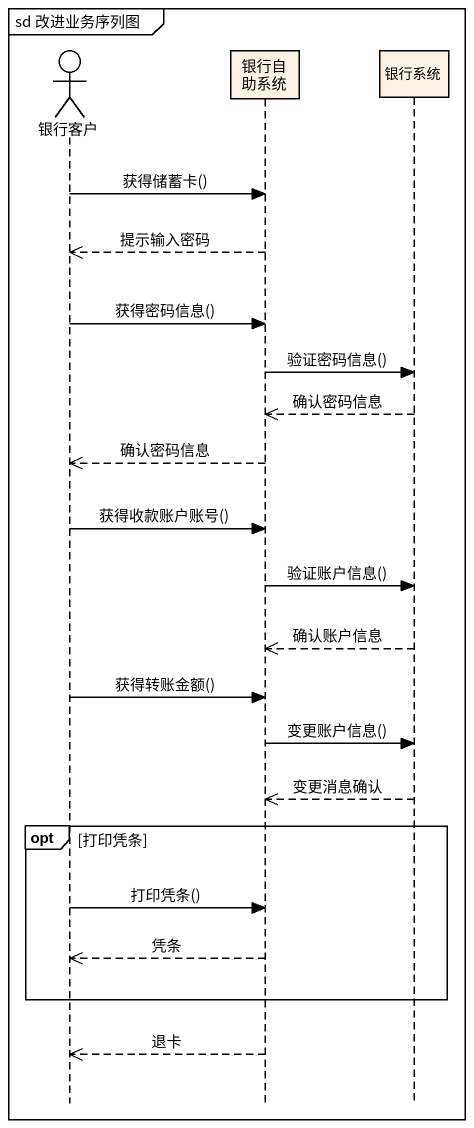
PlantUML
@startuml
mainframe sd 改进业务序列图
hide footbox
actor 银行客户
participant 银行自助系统
participant 银行系统

银行客户 -> 银行自助系统 : 获得储蓄卡()
银行自助系统 -->> 银行客户 : 提示输入密码
银行客户 -> 银行自助系统 : 获得密码信息()
银行自助系统 -> 银行系统 : 验证密码信息()
银行系统 -->> 银行自助系统 : 确认密码信息
银行自助系统 -->> 银行客户 : 确认密码信息
银行客户 -> 银行自助系统 : 获得收款账户账号()
银行自助系统 -> 银行系统 : 验证账户信息()
银行系统 -->> 银行自助系统 : 确认账户信息
银行客户 -> 银行自助系统 : 获得转账金额()
银行自助系统 -> 银行系统 : 变更账户信息()
银行系统 -->> 银行自助系统 : 变更消息确认
opt 打印凭条
  银行客户 -> 银行自助系统 : 打印凭条()
  银行自助系统 -->> 银行客户 : 凭条
end
银行自助系统 -->> 银行客户 : 退卡
@enduml
